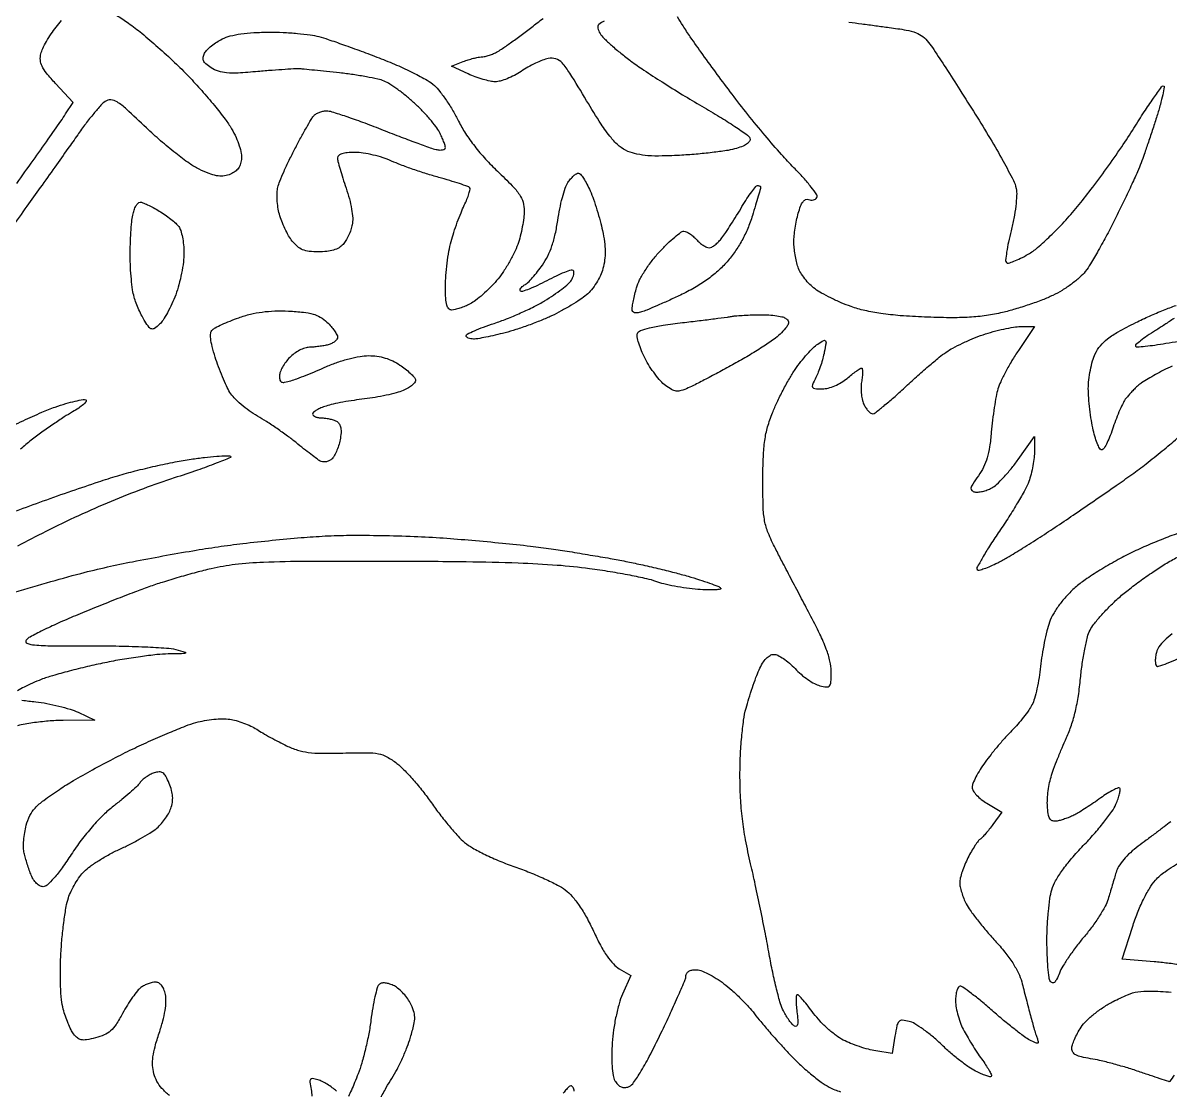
# Model space of a CAD drawing. Extents: x 0 to 561, y -221 to 322.
# Drawn here: x 231.7 to 442.4, y -21 to 175 of the extents above; entities that cross this region are included whole.
import ezdxf

# ---------------------------------------------------------------- set-up
doc = ezdxf.new("R2010")
doc.units = 0
doc.header["$MEASUREMENT"] = 0

msp = doc.modelspace()

# ---------------------------------------------------------------- linework, layer by layer
for points in [[(248.94, 176.35, -0.011995), (251.06, 174.93, -0.018833), (253.49, 173.08, -0.008929), (256.48, 170.53, -0.008836), (259.52, 167.74, -0.012369), (262.13, 165.14, -0.009743), (264.51, 162.55, -0.00906), (266.84, 159.81, -0.009079), (268.82, 157.29, -0.030009), (270, 155.54, -0.024423), (270.82, 153.96, -0.030198), (271.42, 152.42, -0.033636), (271.77, 151.02, -0.073181), (271.81, 149.92, -0.055723), (271.58, 148.92, -0.084179), (271.14, 148.15, -0.084341), (270.48, 147.55, -0.056149), (269.56, 147.11, -0.06336), (268.4, 146.86, -0.066034), (267.24, 146.92, -0.049225), (265.87, 147.31, -0.018376), (264.03, 148.12, -0.041511), (262.27, 149.16, -0.012039), (259.73, 151.05, -0.012015), (256.97, 153.33, -0.012562), (254.36, 155.7, 0.004719), (250.69, 159.15, 0.044102), (248.97, 160.47, 0.127368), (247.82, 160.85, 0.169687), (246.77, 160.55, 0.058585), (246, 159.86, 0.00942), (244.68, 158.33, 0.0103), (243.2, 156.45, 0.00888), (241.73, 154.42, -0.00122), (239.95, 151.9, -0.000484), (237.51, 148.46, -0.000479), (234.86, 144.74, -0.000601), (232.4, 141.31, -0.00159), (229.54, 137.34, -0.000609)], [(230.53, 145.5, 0.000782), (233.55, 149.73, 0.001002), (236.32, 153.65, 0.00077), (238.63, 156.93, 0.008567), (239.52, 158.26), (240.89, 160.36), (237.68, 163.84, -0.013845), (236.01, 165.76, -0.057548), (235.18, 167.04, -0.093907), (234.88, 168.13, -0.082882), (234.97, 169.32, -0.050544), (235.32, 170.28, -0.017984), (236.01, 171.58, -0.017634), (236.86, 172.96, -0.019875), (237.78, 174.22, -0.015173), (238.77, 175.4, -0.015212)], [(338.46, 175.28, 0.087426), (337.47, 174.69, 0.278223), (337.26, 174.03, 0.086213), (337.68, 173.03, 0.055903), (338.37, 172.19, 0.011211), (339.78, 170.87, 0.011718), (341.51, 169.4, 0.0107), (343.36, 167.97, 0.013184), (345.71, 166.32, 0.004908), (349.09, 164.13, 0.004859), (352.83, 161.8, 0.005856), (356.39, 159.69, -0.00665), (359.64, 157.76, -0.009729), (362.44, 155.96, -0.005641), (364.74, 154.39, -0.149374), (365.19, 153.81, -0.210096), (365.17, 153.32, -0.113256), (364.77, 152.83, -0.066215), (363.97, 152.37, -0.025308), (362.76, 151.94, -0.033514), (361.21, 151.58, -0.008357), (358.64, 151.22, -0.008503), (355.68, 150.9, -0.008452), (352.7, 150.68, -0.008907), (349.07, 150.54, -0.0233), (346.46, 150.6, -0.03216), (344.46, 150.88, -0.049779), (342.8, 151.39, -0.074959), (341.21, 152.36, -0.047114), (339.69, 153.91, -0.028495), (337.87, 156.41, -0.00719), (335.22, 160.69, 0.003924), (332.11, 165.78, 0.045784), (330.7, 167.63, 0.134128), (329.55, 168.36, 0.124435), (328.15, 168.43, 0.043134), (327.13, 168.13, 0.017808), (325.8, 167.56, 0.017463), (324.41, 166.85, 0.021491), (323.17, 166.08, -0.028273), (321.95, 165.35, -0.025708), (320.61, 164.73, -0.026599), (319.36, 164.31, -0.071376), (318.43, 164.18, -0.049365), (317.48, 164.29, -0.018178), (316.18, 164.61, -0.017811), (314.77, 165.07, -0.020439), (313.46, 165.61), (310.42, 167.02), (312.56, 167.88, -0.016173), (313.47, 168.21, -0.015078), (314.41, 168.48, -0.015254), (315.27, 168.68, -0.048416), (315.85, 168.73, 0.053801), (316.4, 168.79, 0.021306), (317.15, 168.99, 0.020793), (317.94, 169.27, 0.024484), (318.66, 169.6, 0.029451), (319.58, 170.16, 0.005212), (321.24, 171.32, 0.005626), (323.16, 172.72, 0.005039), (325.12, 174.21, -0.009606), (327.21, 175.78, -0.007559)], [(383.36, 175.14, 0.000437), (385.75, 174.81, 0.000433), (388.35, 174.47, 0.000527), (390.79, 174.14, -0.011117), (393.91, 173.67, -0.046696), (395.73, 173.17, -0.074269), (396.97, 172.47, -0.064804), (398.03, 171.41, -0.017938), (398.96, 170.1, -0.001588), (401.18, 166.72, -0.002075), (403.79, 162.66, -0.001615), (406.6, 158.22, -0.006311), (409.33, 153.76, -0.008243), (411.71, 149.6, -0.006348), (413.59, 146.07, -0.073103), (414.1, 144.59, -0.05798), (414.2, 143.29, -0.01809), (414.04, 141.33, -0.017416), (413.69, 139.09, -0.016118), (413.18, 136.82, 0.010432), (412.69, 134.73, 0.01567), (412.36, 132.89, 0.010505), (412.17, 131.38, 0.226536), (412.31, 130.96, 0.272898), (412.68, 130.87, 0.021721), (413.69, 131.2, 0.024647), (414.93, 131.75, 0.016103), (416.3, 132.5, 0.04456), (418.05, 133.74, 0.014835), (420.38, 135.86, 0.014199), (422.91, 138.44, 0.013084), (425.36, 141.24, 0.011185), (427.84, 144.36, 0.006366), (430.71, 148.24, 0.006354), (433.5, 152.22, 0.010443), (435.75, 155.67, -0.005058), (437.63, 158.63, -0.008007), (439.32, 161.13, -0.00298), (440.8, 163.22, -0.242036), (441.14, 163.4, -0.465071), (441.31, 163.2, -0.009892), (441.03, 161.78, -0.015551), (440.59, 160, -0.008957), (439.96, 157.88, -0.002284), (439.21, 155.54, -0.001945), (438.39, 153.08, -0.00196), (437.62, 150.84, -0.005545), (437.07, 149.29, -0.015767), (436.4, 147.65, -0.003891), (435.2, 145.01, -0.003978), (433.78, 142, -0.003974), (432.31, 139.02, -0.006371), (430.79, 136.08, -0.006539), (429.2, 133.2, -0.006358), (427.76, 130.74, -0.027282), (426.81, 129.34, -0.048988), (425.8, 128.26, -0.021869), (424.28, 127.03, -0.021399), (422.55, 125.86, -0.027124), (420.86, 124.95, -0.018845), (418.93, 124.12, -0.009736), (416.46, 123.23, -0.009664), (413.88, 122.41, -0.014444), (411.6, 121.8, -0.022464), (408.63, 121.24, -0.02071), (405.54, 120.93, -0.016955), (401.92, 120.84, -0.008115), (397.27, 120.96, -0.008745), (392.83, 121.22, -0.0163), (389.26, 121.62, -0.019902), (386.3, 122.16, -0.030161), (383.79, 122.89, -0.015481), (381.96, 123.6, -0.012669), (380.06, 124.48, -0.012865), (378.34, 125.37, -0.032612), (377.16, 126.13, -0.040018), (376.22, 126.95, -0.028364), (375.3, 128, -0.028784), (374.53, 129.11, -0.052601), (374.06, 130.11, -0.025909), (373.76, 131.16, -0.015781), (373.5, 132.42, -0.015801), (373.33, 133.68, -0.02683), (373.27, 134.75, -0.025461), (373.33, 135.87, -0.012359), (373.52, 137.28, -0.012223), (373.78, 138.74, -0.01723), (374.09, 140.03, -0.023039), (374.51, 141.33, -0.069858), (374.96, 142.14, -0.127811), (375.44, 142.53, -0.199262), (375.96, 142.54, 0.073735), (376.41, 142.44, 0.075308), (376.86, 142.48, 0.081825), (377.24, 142.64, 0.116012), (377.5, 142.9, 0.296566), (377.49, 143.41, 0.014232), (376.46, 144.83, 0.019404), (375.04, 146.53, 0.012335), (373.27, 148.39, -0.015249), (371.01, 150.81, -0.005813), (368, 154.3, -0.00575), (364.82, 158.18, -0.007015), (361.93, 161.88, -0.00326), (359.22, 165.51, -0.003249), (356.55, 169.18, -0.003181), (354.26, 172.42, -0.012756), (352.92, 174.45, -0.006949), (351.91, 176.11, -0.005224)], [(172.25, 50.88, -0.000005), (175.93, 55.95, -0.000011)], [(180.24, 61.89, -0.000008), (185.15, 68.66, 0.000645)], [(444.63, 81.53, 0.008779), (441.58, 80.41, 0.008668), (438.33, 79.07, 0.010809), (435.36, 77.72, 0.014387), (432.48, 76.22, 0.011726), (429.47, 74.46, 0.011898), (426.78, 72.71, 0.030125), (424.94, 71.28, 0.025647), (423.39, 69.76, 0.027141), (422.03, 68.12, 0.028918), (420.95, 66.46, 0.044795), (420.23, 64.92, 0.025136), (419.76, 63.34, 0.010975), (419.28, 61.2, 0.010829), (418.87, 58.9, 0.01421), (418.6, 56.79, -0.015902), (418.33, 54.75, -0.014944), (417.93, 52.7, -0.015101), (417.47, 50.9, -0.048809), (417.01, 49.75, -0.032749), (416.41, 48.76, -0.01372), (415.48, 47.49, -0.013505), (414.4, 46.19, -0.017078), (413.34, 45.05, 0.013526), (412.18, 43.83, 0.007337), (410.83, 42.28, 0.007304), (409.49, 40.65, 0.011457), (408.4, 39.21, 0.017671), (407.49, 37.86, 0.020258), (406.73, 36.51, 0.019837), (406.17, 35.32, 0.099293), (406.03, 34.61, 0.144555), (406.21, 33.98, 0.043061), (406.83, 33.19, 0.03923), (407.71, 32.38, 0.033645), (408.75, 31.67), (411.46, 30.07), (409.85, 27.81, -0.011012), (409.18, 26.91, -0.012454), (408.5, 26.08, -0.011731), (407.89, 25.4, -0.064505), (407.51, 25.09, 0.095474), (407.14, 24.75, 0.013675), (406.54, 23.9, 0.015121), (405.89, 22.84, 0.012391), (405.26, 21.67, 0.019287), (404.68, 20.42, 0.018525), (404.19, 19.11, 0.018822), (403.84, 17.92, 0.061385), (403.74, 17.12, 0.053195), (403.83, 16.34, 0.021148), (404.1, 15.31, 0.020644), (404.48, 14.21, 0.024387), (404.94, 13.21, 0.036792), (405.66, 12.03, 0.009812), (406.99, 10.27, 0.009893), (408.57, 8.32, 0.010056), (410.23, 6.45, -0.017683), (412.02, 4.35, -0.024336), (413.47, 2.35, -0.027665), (414.53, 0.5, -0.05268), (415.13, -1.11, -0.000002), (415.49, -2.52, -0.000001), (415.93, -4.21, -0.000001), (416.37, -5.9, -0.000002), (416.74, -7.3, 0.003961), (417.08, -8.58, 0.004001), (417.44, -9.84, 0.003901), (417.77, -10.93, 0.016199), (418, -11.58, -0.039508), (418.18, -12.2, -0.425968), (418.05, -12.39, -0.153985), (417.67, -12.34, -0.009041), (416.62, -11.82, -0.039753), (415.62, -11.19, -0.006933), (413.84, -9.83, -0.00749), (411.79, -8.18, -0.006654), (409.71, -6.4, 0.007521), (407.71, -4.68, 0.010939), (405.88, -3.24, 0.006723), (404.33, -2.09, 0.156589), (403.81, -1.92, 0.267509), (403.49, -2.11, 0.05701), (403.23, -2.72, 0.045368), (403.04, -3.59, 0.029033), (402.98, -4.62, 0.044785), (403.09, -5.86, 0.023825), (403.44, -7.36, 0.023521), (403.94, -8.87, 0.033607), (404.54, -10.14, 0.009693), (405.27, -11.41, 0.005729), (406.19, -12.9, 0.005731), (407.14, -14.37, 0.009786), (407.97, -15.57, -0.012903), (408.67, -16.59, -0.020553), (409.21, -17.5, -0.015684), (409.58, -18.24, -0.31355), (409.53, -18.48, -0.266624), (409.29, -18.55, -0.017011), (408.56, -18.33, -0.02129), (407.67, -17.98, -0.01393), (406.67, -17.52, -0.036691), (405.44, -16.78, -0.012536), (403.75, -15.53, -0.012385), (401.96, -14.06, -0.01398), (400.32, -12.56, 0.018286), (398.71, -11.11, 0.019116), (397.02, -9.81, 0.019179), (395.48, -8.8, 0.075642), (394.43, -8.37, 0.040289), (393.2, -8.17, 0.224972), (392.59, -8.41, 0.139326), (392.21, -9.11, 0.013008), (391.85, -11.07), (391.33, -14.27), (388.33, -13.79, -0.026218), (386.96, -13.5, -0.014638), (385.33, -13.01, -0.014572), (383.71, -12.42, -0.022879), (382.36, -11.8, -0.043363), (381.05, -10.98, -0.021782), (379.54, -9.74, -0.021451), (378.08, -8.31, -0.029651), (376.91, -6.9, 0.008509), (375.92, -5.6, 0.012637), (375, -4.5, 0.00775), (374.2, -3.61, 0.192708), (373.91, -3.48, 0.397898), (373.74, -3.62, 0.02294), (373.69, -4.39, 0.02482), (373.71, -5.4, 0.014461), (373.84, -6.61, -0.012397), (374, -8.1, -0.064398), (373.96, -8.93, -0.228751), (373.74, -9.24, -0.269064), (373.38, -9.23, -0.076086), (372.97, -8.88, -0.02002), (372.42, -8.19, -0.019852), (371.85, -7.35, -0.019189), (371.35, -6.46, -0.049688), (370.82, -5.13, -0.008514), (370.11, -2.48, -0.009206), (369.39, 0.66, -0.0081), (368.75, 3.96, 0.004354), (368.05, 7.71, 0.002494), (367.14, 12.22, 0.002491), (366.19, 16.75, 0.004141), (365.34, 20.55, -0.011151), (364.41, 24.95, -0.016496), (363.82, 28.85, -0.016954), (363.49, 32.69, -0.012797), (363.38, 36.93, -0.011504), (363.46, 40.37, -0.011173), (363.7, 43.84, -0.011581), (364.05, 46.93, -0.030415), (364.49, 49.12, -0.009824), (365.01, 50.93, -0.007262), (365.65, 52.92, -0.007345), (366.32, 54.78, -0.016324), (366.89, 56.17, -0.029977), (367.53, 57.4, -0.055245), (368.21, 58.29, -0.072505), (368.91, 58.84, -0.130416), (369.62, 59.02, -0.117618), (370.33, 58.85, -0.031403), (371.35, 58.25, -0.03003), (372.46, 57.41, -0.027016), (373.5, 56.4, 0.029076), (374.59, 55.36, 0.025342), (375.84, 54.4, 0.02616), (377.06, 53.65, 0.065625), (378.03, 53.27, 0.031132), (379.31, 53.05, 0.257639), (379.84, 53.26, 0.159141), (380.08, 53.91, 0.011017), (380.13, 55.89, 0.057456), (379.91, 57.77, 0.032164), (379.24, 59.98, 0.023389), (378.05, 62.75, 0.009216), (376.17, 66.45, -0.000869), (374.49, 69.63, -0.000708), (372.7, 73.04, -0.000715), (371.06, 76.19, -0.001871), (369.89, 78.45, -0.020274), (368.56, 81.34, -0.052346), (367.91, 83.54, -0.038853), (367.64, 86.18, -0.007335), (367.58, 91.02, -0.008884), (367.67, 95.34, -0.025804), (367.94, 98.32, -0.03336), (368.46, 100.79, -0.025988), (369.35, 103.39, -0.01599), (370.19, 105.33, -0.010099), (371.29, 107.53, -0.01014), (372.46, 109.65, -0.018345), (373.51, 111.33, -0.016298), (374.57, 112.78, -0.015566), (375.73, 114.17, -0.015716), (376.83, 115.34, -0.052285), (377.65, 116, -0.01319), (378.76, 116.68, -0.363436), (379.07, 116.62, -0.218629), (379.18, 116.24, -0.006272), (378.87, 114.54, -0.019952), (378.61, 113.41, -0.012867), (378.22, 112.11, -0.012937), (377.77, 110.87, -0.023685), (377.33, 109.88, 0.012905), (376.69, 108.52, 0.237309), (376.72, 108.06, 0.253914), (377.1, 107.83, 0.014621), (378.52, 107.78, 0.06382), (379.57, 107.92, 0.036177), (380.78, 108.33, 0.034772), (381.98, 108.94, 0.040246), (383.04, 109.69, -0.00837), (383.93, 110.42, -0.011912), (384.76, 111.03, -0.008005), (385.46, 111.52, -0.147649), (385.71, 111.59, -0.387337), (385.85, 111.46, -0.023379), (385.88, 110.84, -0.025206), (385.84, 110.01, -0.0148), (385.71, 109.03, 0.037339), (385.61, 107.93, 0.029984), (385.67, 106.74, 0.030895), (385.86, 105.65, 0.064977), (386.17, 104.84, 0.031908), (386.55, 104.22, 0.038824), (386.99, 103.69, 0.042742), (387.42, 103.32, 0.15772), (387.76, 103.21, 0.167745), (388.21, 103.37, 0.005236), (389.78, 104.63, 0.009692), (391.61, 106.18, 0.006502), (393.64, 108.02, -0.005378), (395.79, 109.99, -0.005293), (398, 111.92, -0.005212), (399.97, 113.57, -0.020091), (401.24, 114.53, -0.02962), (402.48, 115.28, -0.012166), (404.24, 116.17, -0.011987), (406.18, 117.02, -0.015054), (408.02, 117.72, -0.015757), (409.87, 118.29, -0.01376), (411.84, 118.77, -0.013965), (413.64, 119.11, -0.039383), (414.92, 119.21), (417.47, 119.21), (414.51, 114.83, 0.013854), (413.32, 112.96, 0.012422), (412.19, 110.95, 0.012561), (411.27, 109.1, 0.037634), (410.77, 107.78, 0.025432), (410.43, 106.4, 0.008382), (410.08, 104.35, 0.008324), (409.77, 102.05, 0.009341), (409.54, 99.82, -0.016436), (409.23, 97.14, -0.035009), (408.78, 95.1, -0.042485), (408.12, 93.41, -0.040638), (407.17, 91.83, 0.00967), (406.12, 90.29, 0.08964), (405.81, 89.55, 0.277931), (405.95, 89.12, 0.126109), (406.5, 88.85, 0.077548), (407.11, 88.82, 0.032113), (407.93, 88.96, 0.030809), (408.81, 89.22, 0.034669), (409.61, 89.58, 0.06594), (410.52, 90.23, 0.016733), (411.8, 91.52, 0.016769), (413.18, 93.11, 0.016254), (414.46, 94.8), (417.46, 99.02), (417.46, 96.14, -0.032119), (417.37, 94.83, -0.018471), (417.11, 93.27, -0.018402), (416.74, 91.72, -0.029111), (416.29, 90.43, -0.02971), (415.56, 88.94, -0.007319), (414.2, 86.58, -0.007466), (412.55, 83.93, -0.007407), (410.82, 81.32, 0.007544), (409.2, 78.88, 0.012244), (407.92, 76.75, 0.005951), (406.91, 74.96, 0.332038), (406.97, 74.6, 0.263098), (407.3, 74.5, 0.01898), (408.25, 74.78, 0.022686), (409.42, 75.23, 0.014933), (410.72, 75.84, 0.017068), (412.48, 76.81, 0.004218), (415.29, 78.52, 0.004311), (418.49, 80.54, 0.004306), (421.65, 82.62, 0.002017), (425.01, 84.89, 0.001369), (428.82, 87.5, 0.00138), (432.48, 90.03, 0.002766), (435.36, 92.06, 0.010319), (438.01, 94.04, 0.007073), (440.94, 96.38, 0.007132), (443.7, 98.72, 0.014337)], [(442.79, 111.94, 0.02737), (441.16, 111.19, 0.007399), (439.73, 110.41, 0.00767), (438.34, 109.6, 0.007443), (437.16, 108.86, 0.03261), (436.5, 108.37, 0.01763), (435.99, 107.9, 0.009302), (435.38, 107.29, 0.009243), (434.79, 106.63, 0.014081), (434.29, 106.04, 0.049173), (433.8, 105.27, 0.01279), (433.16, 103.93, 0.012878), (432.51, 102.36, 0.012828), (431.94, 100.75, -0.014364), (431.4, 99.23, -0.020059), (430.82, 97.9, -0.016898), (430.27, 96.86, -0.184203), (429.91, 96.57, -0.346378), (429.56, 96.69, -0.033176), (429.11, 97.53, -0.031153), (428.66, 98.73, -0.018675), (428.26, 100.21, -0.016873), (427.92, 101.96, -0.010515), (427.63, 104.04, -0.010549), (427.43, 106.11, -0.018781), (427.36, 107.82, -0.028693), (427.46, 109.44, -0.020539), (427.74, 111.23, -0.020832), (428.15, 112.93, -0.041215), (428.64, 114.22, -0.060682), (429.59, 115.71, -0.056795), (430.89, 116.97, -0.038063), (432.86, 118.26, -0.011174), (436.07, 119.94, -0.009503), (438.62, 121.15, -0.009702), (441.19, 122.24, -0.009512), (443.47, 123.11, -0.03933)], [(443.12, 120.73, -0.003942), (441.4, 119.58, -0.004374), (439.71, 118.5, 0.00982), (438.19, 117.51, 0.016853), (436.97, 116.61, 0.011247), (436.05, 115.85, 0.435472), (436.05, 115.61, 0.218094), (436.36, 115.49, 0.005999), (437.83, 115.62, 0.011323), (439.58, 115.83, 0.007401), (441.6, 116.15, -0.016593), (443.94, 116.48, -0.010406)], [(227.97, 100.13, -0.00647), (231.71, 101.93, -0.006528), (235.15, 103.48, -0.018497), (237.6, 104.44, -0.011118), (239.54, 105.07, -0.015986), (241.28, 105.53, -0.011729), (242.73, 105.83, -0.185695), (243.21, 105.74, -0.439156), (243.27, 105.46, -0.050027), (242.78, 104.92, -0.035557), (241.92, 104.26, -0.018538), (240.78, 103.55, 0.015149), (239.27, 102.63, 0.006087), (237.27, 101.29, 0.006016), (235.14, 99.8, 0.007571), (233.21, 98.36, 0.015457), (231.2, 96.7, 0.008087)], [(230.5, 85.39, -0.00376), (235.38, 87.19, -0.003029), (240.64, 89.04, -0.003061), (245.53, 90.7, -0.007842), (249.09, 91.82, -0.010044), (252.31, 92.71, -0.006748), (256.03, 93.6, -0.006798), (259.65, 94.37, -0.013344), (262.56, 94.87, -0.006938), (265.02, 95.18, -0.009337), (267.26, 95.4, -0.006841), (269.12, 95.51, -0.093012), (269.8, 95.42, -0.694233), (269.81, 95.16, -0.005758), (267.18, 94.11, -0.009212), (263.75, 92.85, -0.004943), (259.48, 91.43, 0.011132), (253.81, 89.45, 0.009463), (247.91, 87.12, 0.009149), (241.89, 84.48, 0.008646), (235.86, 81.57, 0.005408), (230.7, 78.91, 0.004746)], [(229.35, 70.2, -0.004757), (235.99, 72.16, -0.004807), (242.31, 73.9, -0.010608), (247.18, 75.08, -0.005616), (251.82, 76.04, -0.003347), (257.36, 77.09, -0.00335), (262.9, 78.06, -0.005789), (267.52, 78.79, -0.006799), (272.09, 79.39, -0.004215), (277.48, 79.97, -0.004227), (282.8, 80.46, -0.007605), (287.18, 80.76, -0.011668), (291.69, 80.89, -0.00561), (297.49, 80.86, -0.005559), (303.53, 80.69, -0.00792), (308.89, 80.4, -0.004058), (314.12, 79.98, -0.003247), (319.74, 79.46, -0.003282), (324.93, 78.9, -0.008313), (328.7, 78.41, -0.003102), (332.06, 77.9, -0.002125), (335.87, 77.27, -0.002142), (339.54, 76.64, -0.004341), (342.41, 76.1, -0.006313), (345.14, 75.53, -0.00403), (348.29, 74.81, -0.004048), (351.36, 74.05, -0.007526), (353.84, 73.37, -0.006996), (355.93, 72.74, -0.009472), (357.8, 72.1, -0.006859), (359.34, 71.52, -0.096756), (359.83, 71.21, -0.608814), (359.77, 70.99, -0.033868), (358.88, 70.88, -0.023177), (357.46, 70.86, -0.011074), (355.64, 70.96, -0.014904), (353.58, 71.18, -0.012128), (351.38, 71.54, -0.01231), (349.37, 71.97, -0.031014), (347.94, 72.41, 0.035728), (346.29, 72.9, 0.006717), (343.19, 73.54, 0.007153), (339.54, 74.19, 0.006496), (335.75, 74.75, 0.015573), (329.81, 75.37, 0.009001), (322.64, 75.77, 0.006345), (313.11, 76, 0.002206), (299.37, 76.09, 0.001494), (283.81, 76.09, 0.009358), (275.86, 75.91, 0.018334), (270.65, 75.51, 0.028837), (266.23, 74.74, 0.008231), (263.51, 74.06, 0.005214), (260.36, 73.18, 0.005235), (257.28, 72.25, 0.009628), (254.8, 71.42, 0.005736), (252.19, 70.45, 0.002302), (248.64, 69.08, 0.002278), (244.83, 67.56, 0.002878), (241.32, 66.12, 0.006867), (238.14, 64.74, 0.009347), (235.3, 63.4, 0.006669), (232.98, 62.21, 0.0981), (232.28, 61.63, 0.513421), (232.42, 61.07, 0.069951), (233.82, 60.75, 0.020252), (237.02, 60.6, 0.002317), (244.23, 60.59, -0.005258), (249.35, 60.55, -0.006587), (254.09, 60.41, -0.005391), (258.06, 60.19, -0.050182), (259.75, 59.91, -0.003979), (261.51, 59.41, -0.662013), (261.52, 59.27, -0.124757), (261.15, 59.16, -0.001214), (258.35, 59.1, 0.022382), (256.28, 58.97, 0.007416), (253.25, 58.59, 0.007367), (249.9, 58.08, 0.008308), (246.71, 57.48, 0.007657), (243.51, 56.78, 0.006526), (240.16, 55.94, 0.006587), (237.13, 55.1, 0.018479), (235.04, 54.41, 0.01377), (233.41, 53.74, 0.015963), (231.89, 53.02, 0.015104), (230.66, 52.34, 0.085384)], [(442.5, 28.3, -0.001699), (441.27, 27.37, -0.000796), (439.68, 26.16, -0.000788), (438.01, 24.9, -0.001106), (436.51, 23.79, 0.026853), (435.09, 22.61, 0.030302), (433.86, 21.33, 0.033061), (432.93, 20.07, 0.073358), (432.45, 18.99, -0.001294), (432.14, 17.94, -0.000661), (431.76, 16.62, -0.000657), (431.35, 15.26, -0.000987), (431, 14.08, -0.051865), (430.45, 12.77, -0.016801), (429.38, 10.96, -0.016549), (428.06, 9.02, -0.017869), (426.63, 7.22, 0.013836), (425.19, 5.43, 0.012815), (423.82, 3.52, 0.012922), (422.68, 1.75, 0.041251), (422.05, 0.5, -0.017854), (421.54, -0.66, -0.093359), (421.13, -1.21, -0.269416), (420.76, -1.3, -0.17641), (420.4, -1.02, -0.110289), (420.15, -0.33, -0.009567), (419.95, 1.56, -0.012222), (419.81, 3.85, -0.009189), (419.76, 6.37, -0.01266), (419.82, 9.04, -0.011643), (420.02, 11.78, -0.011729), (420.31, 14.21, -0.037218), (420.66, 15.81, -0.056389), (421.35, 17.43, -0.026123), (422.59, 19.37, -0.022384), (424.3, 21.54, -0.014601), (426.44, 23.9, 0.012481), (428.39, 26.01, 0.012806), (430.21, 28.2, 0.012636), (431.69, 30.18, 0.051447), (432.43, 31.49, 0.018163), (432.83, 32.5, 0.026477), (433.1, 33.42, 0.024765), (433.24, 34.16, 0.233969), (433.13, 34.46, 0.305763), (432.83, 34.52, 0.018442), (431.94, 34.1, 0.0225), (430.85, 33.48, 0.014225), (429.64, 32.66, -0.006168), (428.34, 31.75, -0.005575), (426.97, 30.84, -0.005591), (425.73, 30.06, -0.017674), (424.87, 29.57, -0.020794), (424.11, 29.21, -0.014494), (423.22, 28.87, -0.014649), (422.35, 28.59, -0.029169), (421.65, 28.42, -0.08506), (420.86, 28.43, -0.192857), (420.37, 28.73, -0.113955), (420.06, 29.44, -0.021619), (419.87, 30.84, -0.033834), (419.84, 32.07, -0.01808), (419.95, 33.6, -0.017921), (420.19, 35.15, -0.026611), (420.51, 36.49, -0.014764), (420.99, 37.93, -0.006157), (421.72, 39.85, -0.006085), (422.54, 41.88, -0.007839), (423.36, 43.73, 0.027902), (424.25, 46.01, 0.021798), (424.98, 48.57, 0.019832), (425.54, 51.44, 0.014846), (425.93, 54.63, -0.012506), (426.25, 57.34, -0.013259), (426.7, 59.98, -0.012951), (427.21, 62.22, -0.05745), (427.69, 63.48, -0.047897), (428.38, 64.57, -0.014006), (429.66, 66.09, -0.013933), (431.19, 67.73, -0.014513), (432.79, 69.26, -0.016708), (434.68, 70.84, -0.009236), (437.07, 72.65, -0.0092), (439.57, 74.39, -0.014607), (441.78, 75.79, -0.011745), (444.02, 77.04, -0.008113)], [(442.79, 62.79, 0.033555), (441.33, 61.56, 0.041934), (440.34, 60.42, 0.096828), (439.86, 59.39, 0.027986), (439.71, 58.6, 0.034647), (439.66, 57.86, 0.037123), (439.71, 57.25, 0.159439), (439.87, 56.93, 0.28583), (440.28, 56.83, 0.010298), (441.84, 57.4, 0.016144), (443.73, 58.2, 0.010284)], [(231.5, 50.62, 0.007777), (234.02, 50.31, -0.019142), (236.07, 50.01, -0.014655), (238.29, 49.53, -0.014885), (240.34, 48.96, -0.033603), (241.85, 48.38), (244.9, 46.96), (239.07, 46.9, 0.018625), (236.34, 46.77, 0.015673), (233.46, 46.43, 0.015928), (230.67, 45.92, 0.022029)], [(258.61, -22, -0.042517), (257.2, -20.67, -0.056834), (256.29, -19.39, -0.062821), (255.74, -17.98, -0.04887), (255.5, -16.46, -0.046137), (255.56, -14.89, -0.035176), (255.94, -13.02, -0.014044), (256.7, -10.52, 0.016313), (257.37, -8.3, 0.025367), (257.79, -6.35, 0.029821), (257.95, -4.69, 0.064091), (257.84, -3.42, 0.041153), (257.55, -2.46, 0.074046), (257.13, -1.75, 0.096298), (256.62, -1.32, 0.128303), (256.03, -1.16, 0.058274), (255.43, -1.23, 0.030308), (254.7, -1.45, 0.029671), (253.98, -1.77, 0.039694), (253.36, -2.15, 0.064882), (252.71, -2.77, 0.015596), (251.81, -3.95, 0.015757), (250.86, -5.39, 0.015038), (249.98, -6.91, -0.02021), (248.78, -8.93, -0.065114), (247.77, -10.11, -0.080509), (246.62, -10.86, -0.042943), (245, -11.41, -0.018436), (243.35, -11.76, -0.087797), (242.39, -11.75, -0.129326), (241.68, -11.42, -0.060851), (240.98, -10.67, -0.042848), (240.52, -9.9, -0.015645), (239.98, -8.74, -0.015378), (239.48, -7.42, -0.017772), (239.08, -6.14, -0.042212), (238.77, -4.44, -0.013755), (238.59, -1.9, -0.013055), (238.55, 1.07, -0.011336), (238.66, 4.17, -0.009761), (238.88, 7.15, -0.009702), (239.23, 10.13, -0.009592), (239.63, 12.72, -0.036956), (240.02, 14.3, -0.033082), (240.53, 15.55, -0.021544), (241.28, 16.93, -0.021674), (242.12, 18.21, -0.038111), (242.94, 19.18, -0.043244), (244, 20.08, -0.015332), (245.66, 21.2, -0.015085), (247.57, 22.31, -0.017177), (249.47, 23.26, 0.010579), (251.37, 24.18, 0.009563), (253.29, 25.21, 0.009627), (254.98, 26.19, 0.029876), (256.06, 26.95, 0.039593), (256.89, 27.71, 0.026943), (257.7, 28.71, 0.027214), (258.39, 29.75, 0.048105), (258.83, 30.69, 0.04398), (259.12, 31.84, 0.055672), (259.17, 32.92, 0.051915), (258.98, 34.05, 0.03194), (258.54, 35.33, 0.023908), (257.91, 36.64, 0.117529), (257.37, 37.25, 0.167578), (256.71, 37.43, 0.062849), (255.77, 37.26, 0.044973), (255.04, 36.95, 0.031273), (254.28, 36.49, 0.031653), (253.59, 35.94, 0.055032), (253.12, 35.4, -0.048831), (252.53, 34.72, -0.009356), (251.32, 33.61, -0.00989), (249.85, 32.36, -0.008963), (248.29, 31.13, 0.032133), (246.43, 29.52, 0.018712), (244.41, 27.37, 0.017688), (242.39, 24.89, 0.017531), (240.54, 22.27, -0.012126), (238.86, 19.81, -0.023547), (237.37, 17.94, -0.024788), (236.13, 16.66, -0.190167), (235.37, 16.36, -0.129422), (234.79, 16.51, -0.063877), (234.18, 16.97, -0.056253), (233.62, 17.65, -0.049953), (233.21, 18.46, -0.010756), (232.85, 19.4, -0.006805), (232.48, 20.52, -0.006832), (232.15, 21.63, -0.012506), (231.91, 22.54, -0.05333), (231.79, 23.52, -0.022109), (231.83, 24.86, -0.021573), (232, 26.3, -0.02601), (232.28, 27.64, -0.049596), (232.96, 29.42, -0.071191), (233.92, 30.81, -0.048028), (235.5, 32.22, -0.011646), (238.37, 34.23, -0.014469), (240.96, 35.85, -0.006304), (244.48, 37.84, -0.006233), (248.27, 39.87, -0.008263), (251.78, 41.62, -0.006132), (255.16, 43.19, -0.006149), (258.58, 44.66, -0.006026), (261.58, 45.88, -0.024306), (263.46, 46.51, -0.025453), (265.01, 46.86, -0.019128), (266.74, 47.1, -0.019458), (268.38, 47.2, -0.041473), (269.66, 47.11, -0.033101), (270.84, 46.86, -0.01996), (272.21, 46.41, -0.019952), (273.54, 45.85, -0.03274), (274.61, 45.26, 0.011575), (275.71, 44.59, 0.005445), (277.17, 43.77, 0.005393), (278.71, 42.94, 0.007561), (280.1, 42.24, 0.036806), (282.09, 41.46, 0.043421), (284.06, 41.03, 0.03063), (286.57, 40.86, 0.00886), (290.46, 40.9, -0.006533), (294.87, 40.97, -0.048074), (296.97, 40.77, -0.080325), (298.53, 40.21, -0.035428), (300.36, 39, -0.036974), (301.66, 37.85, -0.013061), (303.36, 36.01, -0.012883), (305.12, 33.89, -0.014772), (306.69, 31.77, 0.011877), (308.25, 29.65, 0.010516), (309.96, 27.52, 0.010621), (311.59, 25.66, 0.031438), (312.81, 24.48, 0.048617), (314.23, 23.5, 0.014537), (316.56, 22.28, 0.014428), (319.28, 21.05, 0.015148), (322.03, 20.01, -0.012224), (324.77, 18.98, -0.011759), (327.5, 17.81, -0.011764), (329.85, 16.66, -0.041192), (331.28, 15.77, -0.053075), (332.56, 14.58, -0.029225), (333.87, 12.89, -0.025141), (335.18, 10.75, -0.016763), (336.48, 8.18, 0.015087), (337.75, 5.62, 0.027545), (338.97, 3.63, 0.034051), (340.13, 2.17, 0.077736), (341.22, 1.29), (343.34, 0.07), (341.8, -3.4, 0.035138), (341.18, -5.13, 0.01675), (340.61, -7.43, 0.016325), (340.16, -9.92, 0.019982), (339.91, -12.28, 0.014303), (339.83, -14.56, 0.019551), (339.9, -16.61, 0.020698), (340.08, -18.29, 0.084669), (340.41, -19.26, 0.058157), (340.87, -19.92, 0.095652), (341.42, -20.34, 0.103368), (342.05, -20.51, 0.077494), (342.76, -20.44, 0.170764), (343.67, -19.83, 0.021342), (345.02, -17.83, 0.018657), (346.71, -14.85, 0.006923), (348.87, -10.55, 0.004194), (350.63, -6.83, 0.006105), (352.11, -3.53, 0.003246), (353.31, -0.71, 0.099486), (353.46, 0.03, -0.150647), (353.59, 0.47, -0.107094), (353.97, 0.82, -0.083313), (354.54, 1.05, -0.053419), (355.26, 1.12, -0.091137), (356.17, 0.96, -0.024823), (357.52, 0.36, -0.024247), (359.01, -0.47, -0.023088), (360.44, -1.46, -0.019002), (361.89, -2.66, -0.012575), (363.48, -4.15, -0.012664), (364.95, -5.67, -0.023912), (366.04, -6.98, 0.012702), (367.18, -8.42, 0.00478), (368.84, -10.37, 0.004731), (370.7, -12.46, 0.005738), (372.48, -14.38, 0.015839), (374.32, -16.21, 0.013786), (376.35, -18, 0.013994), (378.29, -19.52, 0.039218), (379.75, -20.44, 0.049704), (381.84, -21.28, 0.03545)], [(444.51, 1.96, 0.007868), (441.91, 2.31, 0.009327), (439.43, 2.56), (433.6, 3.03), (435.47, 8.95, -0.017862), (436.39, 11.54, -0.019729), (437.47, 13.98, -0.021265), (438.6, 16.06, -0.044822), (439.69, 17.54, -0.061514), (441.46, 19.12, -0.01776), (444.55, 21.1, -0.013657)], [(297.24, -22.67, -0.006333), (298.42, -20.53, -0.011879), (299.44, -18.84, 0.021595), (300.39, -17.18, 0.013157), (301.39, -15.15, 0.013178), (302.26, -13.07, 0.022666), (302.87, -11.3, 0.012524), (303.49, -8.96, 0.061143), (303.64, -7.6, 0.082681), (303.44, -6.44, 0.03417), (302.8, -4.98, 0.041285), (302.2, -4.01, 0.03136), (301.39, -3.06, 0.032115), (300.5, -2.26, 0.061869), (299.69, -1.76, 0.033708), (298.83, -1.44, 0.061858), (298.1, -1.31, 0.081047), (297.5, -1.38, 0.127572), (297.06, -1.64, 0.130631), (296.74, -2.2, 0.01081), (296.33, -3.85, 0.013871), (295.93, -5.88, 0.010246), (295.59, -8.14, -0.015664), (295.2, -10.64, -0.011265), (294.6, -13.41, -0.011395), (293.92, -16.02, -0.024011), (293.24, -18, -0.003798), (292.6, -19.6, -0.005523), (292, -21, -0.002911), (291.48, -22.17, -0.090389)], [(443.15, -18.23, -0.000618), (442.33, -19.4, -0.244476), (442.24, -19.45, -0.080054), (442.14, -19.43, -0.000173), (440.54, -18.9, -0.001176), (438.75, -18.3, -0.00073), (436.64, -17.59, 0.009211), (434.3, -16.84, 0.007598), (431.78, -16.13, 0.007686), (429.44, -15.54, 0.020258), (427.75, -15.22, -0.018939), (426.09, -14.9, -0.066869), (425.07, -14.52, -0.118961), (424.52, -14.03, -0.152543), (424.31, -13.38, -0.081234), (424.43, -12.7, -0.022207), (424.82, -11.68, -0.021841), (425.37, -10.55, -0.021182), (426.03, -9.46, -0.051919), (427, -8.29, -0.025236), (428.45, -7, -0.024113), (430.16, -5.75, -0.026234), (431.93, -4.72, -0.019674), (434.56, -3.49, -0.059139), (436.47, -2.94, -0.04739), (438.66, -2.8, -0.009376), (442.6, -2.98, -0.002663)], [(289.27, -21.19, 0.027923), (288.49, -20.55, 0.020485), (287.56, -19.93, 0.020817), (286.63, -19.41, 0.042514), (285.86, -19.11, 0.030245), (284.87, -18.87, 0.289271), (284.49, -19.03, 0.191999), (284.37, -19.51, 0.01413), (284.61, -20.86, -0.053617), (284.72, -22.1, -0.071978)], [(332.91, -21.16, 0.060715), (332.86, -20.8, 0.078218), (332.72, -20.49, 0.095264), (332.52, -20.28, 0.155401), (332.29, -20.21, 0.193124), (331.99, -20.33, 0.024246), (331.49, -20.86, 0.025655), (330.93, -21.57, 0.018644)]]:
    msp.add_lwpolyline(points, format="xyb")
for points in [[(276.89, 173.28, -0.011985), (279.45, 173.23, -0.010791), (282.09, 173.05, -0.010884), (284.46, 172.79, -0.03325), (286.04, 172.47, -0.015189), (287.71, 171.96, -0.003351), (290.54, 170.98, -0.003482), (293.8, 169.8, -0.003345), (297.08, 168.56, -0.011463), (300.31, 167.24, -0.012497), (303.37, 165.81, -0.012022), (305.93, 164.45, -0.058538), (307.25, 163.49, -0.042352), (308.24, 162.41, -0.015653), (309.45, 160.74, -0.015383), (310.66, 158.82, -0.017897), (311.69, 156.92, 0.029482), (312.97, 154.69, 0.020727), (314.65, 152.34, 0.019589), (316.64, 149.98, 0.018347), (318.85, 147.73, -0.009352), (321.54, 145.09, -0.046291), (322.88, 143.45, -0.079424), (323.53, 142.04, -0.068637), (323.75, 140.43, -0.032662), (323.67, 139.17, -0.014971), (323.4, 137.53, -0.014754), (323.02, 135.82, -0.01973), (322.56, 134.29, -0.032609), (321.92, 132.73, -0.017813), (320.93, 130.91, -0.017685), (319.8, 129.12, -0.026803), (318.68, 127.66, -0.019194), (317.49, 126.37, -0.016373), (316.13, 125.1, -0.016683), (314.83, 124.03, -0.044185), (313.81, 123.38, -0.01968), (312.89, 122.95, -0.01883), (311.93, 122.59, -0.019154), (311.05, 122.33, -0.061734), (310.45, 122.26, -0.205181), (309.88, 122.5, -0.125651), (309.52, 123.16, -0.05493), (309.33, 124.4, -0.010974), (309.28, 126.64, -0.018967), (309.36, 128.59, -0.012173), (309.59, 130.85, -0.012235), (309.93, 133.06, -0.022349), (310.32, 134.83, -0.012242), (310.82, 136.5, -0.008469), (311.46, 138.36, -0.008545), (312.14, 140.13, -0.017308), (312.74, 141.49, 0.016164), (313.24, 142.61, 0.024216), (313.59, 143.62, 0.021267), (313.8, 144.44, 0.252687), (313.71, 144.74, 0.113394), (313.37, 144.96, 0.003859), (311.88, 145.46, 0.007087), (310.09, 146.02, 0.004866), (308.05, 146.61, -0.009027), (305.79, 147.28, -0.006859), (303.33, 148.09, -0.00694), (301.05, 148.92, -0.016071), (299.37, 149.62, 0.028989), (297.82, 150.22, 0.019618), (296, 150.72, 0.019802), (294.19, 151.08, 0.036851), (292.7, 151.19, 0.019587), (291.24, 151.14, 0.057135), (290.25, 150.96, 0.100748), (289.67, 150.64, 0.220392), (289.46, 150.19, 0.062405), (289.54, 149.56, 0.006706), (289.92, 148.14, 0.008163), (290.43, 146.46, 0.006487), (291.03, 144.66, -0.018981), (291.64, 142.68, -0.023016), (292.05, 140.79, -0.025166), (292.24, 139.13, -0.064273), (292.16, 137.93, -0.035678), (291.91, 136.97, -0.025527), (291.49, 135.94, -0.025923), (290.99, 135, -0.049174), (290.48, 134.31, -0.07891), (289.73, 133.7, -0.05567), (288.73, 133.27, -0.046359), (287.48, 133.01, -0.028131), (285.97, 132.93, -0.027109), (284.25, 133.02, -0.07132), (283.05, 133.33, -0.082343), (282.09, 133.92, -0.045642), (281.14, 134.93, -0.035879), (280.48, 135.91, -0.018918), (279.8, 137.2, -0.018727), (279.2, 138.59, -0.027372), (278.78, 139.85, -0.028914), (278.52, 141.12, -0.022897), (278.37, 142.51, -0.023433), (278.36, 143.82, -0.052053), (278.5, 144.8, -0.035103), (278.86, 145.9, -0.007766), (279.63, 147.72, -0.008036), (280.6, 149.8, -0.007663), (281.64, 151.88, -0.004167), (282.7, 153.88, -0.005191), (283.73, 155.72, -0.004254), (284.61, 157.25, -0.03906), (285.06, 157.88, -0.079253), (285.47, 158.24, -0.044433), (286.07, 158.55, -0.042956), (286.74, 158.76, -0.053648), (287.4, 158.83, -0.075253), (288.39, 158.68, -0.005718), (290.98, 157.84, -0.007768), (294.05, 156.76, -0.005836), (297.4, 155.48, 0.002762), (300.76, 154.17, 0.003535), (303.87, 153, 0.002741), (306.48, 152.05, 0.029921), (307.56, 151.74, 0.038903), (308.22, 151.64, 0.065865), (308.77, 151.68, 0.09778), (309.14, 151.83, 0.251147), (309.27, 152.08, 0.077781), (309.21, 152.49, 0.013992), (308.95, 153.21, 0.014796), (308.6, 154.05, 0.012903), (308.19, 154.91, 0.044416), (307.54, 155.93, 0.014005), (306.4, 157.33, 0.013865), (305.03, 158.84, 0.014955), (303.61, 160.22, 0.014788), (302.12, 161.52, 0.014039), (300.53, 162.74, 0.014141), (299.07, 163.75, 0.047122), (298.03, 164.29, 0.041552), (296.85, 164.66, 0.009208), (294.76, 165.08, 0.009508), (292.33, 165.48, 0.009035), (289.85, 165.79, 0.000472), (287.43, 166.05, 0.000608), (285.21, 166.28, 0.000462), (283.34, 166.47, 0.005313), (282.61, 166.54, 0.03321), (281.86, 166.55, 0.002545), (279.85, 166.43, 0.003485), (277.46, 166.26, 0.00265), (274.83, 166.05, -0.007533), (271.18, 165.78, -0.034607), (269.06, 165.81, -0.059106), (267.57, 166.11, -0.065827), (266.25, 166.74, -0.029151), (265.29, 167.46, -0.112543), (264.84, 168.05, -0.156403), (264.77, 168.66, -0.074314), (265.04, 169.41, -0.072944), (265.5, 170.03, -0.027304), (266.3, 170.75, -0.026355), (267.28, 171.46, -0.028919), (268.29, 172.03, -0.051968), (269.76, 172.58, -0.026508), (271.7, 172.96, -0.022182), (274.07, 173.2, -0.01334)], [(333.7, 147.4, -0.224167), (334.08, 147.22, -0.025425), (334.65, 146.44, -0.026847), (335.27, 145.39, -0.01868), (335.87, 144.14, -0.017158), (336.46, 142.6, -0.008951), (337.11, 140.65, -0.008891), (337.7, 138.62, -0.013428), (338.13, 136.83, -0.019458), (338.49, 134.8, -0.030326), (338.61, 133.04, -0.033796), (338.52, 131.42, -0.035033), (338.22, 129.86, -0.045814), (337.75, 128.6, -0.029313), (337, 127.24, -0.029378), (336.1, 125.98, -0.047644), (335.18, 125.04, -0.027927), (334.03, 124.18, -0.011338), (332.37, 123.13, -0.011177), (330.53, 122.08, -0.013974), (328.78, 121.19, -0.014625), (326.87, 120.35, -0.00868), (324.55, 119.46, -0.008683), (322.21, 118.66, -0.014783), (320.22, 118.08, -0.006846), (318.43, 117.64, -0.00776), (316.7, 117.26, -0.007152), (315.23, 116.99, -0.041968), (314.45, 116.93, -0.042932), (313.92, 116.97, -0.062623), (313.48, 117.11, -0.082183), (313.18, 117.3, -0.208185), (313.08, 117.54, -0.286433), (313.27, 117.84, -0.009935), (314.6, 118.46, -0.015833), (316.26, 119.13, -0.010074), (318.24, 119.81, 0.016609), (320.51, 120.63, 0.010736), (323.08, 121.71, 0.010795), (325.56, 122.89, 0.019992), (327.5, 123.96, 0.013152), (329.14, 125.01, 0.014944), (330.65, 126.1, 0.014223), (331.87, 127.1, 0.076438), (332.42, 127.75, 0.039716), (332.69, 128.28, 0.051837), (332.85, 128.8, 0.062058), (332.87, 129.24, 0.182957), (332.75, 129.51, 0.282454), (332.39, 129.6, 0.013208), (331.13, 129.15, 0.018521), (329.61, 128.5, 0.011888), (327.9, 127.63, -0.011334), (326.18, 126.77, -0.017722), (324.67, 126.11, -0.012188), (323.42, 125.66, -0.285018), (323.06, 125.74, -0.237086), (322.99, 125.96, -0.112742), (323.1, 126.25, -0.073966), (323.39, 126.57, -0.042636), (323.82, 126.86, 0.067343), (324.41, 127.3, 0.015627), (325.28, 128.21, 0.015852), (326.21, 129.33, 0.014928), (327.1, 130.52, 0.037684), (328.07, 132.17, 0.031198), (328.85, 134.06, 0.027992), (329.46, 136.22, 0.019496), (329.91, 138.72, -0.01513), (330.28, 140.84, -0.015721), (330.76, 142.9, -0.015598), (331.3, 144.66, -0.06348), (331.79, 145.66, -0.028643), (332.28, 146.33, -0.034446), (332.82, 146.89, -0.03686), (333.33, 147.29, -0.148863)], [(366.6, 145.1, -0.050715), (366.82, 145.08, -0.071866), (367.01, 145.02, -0.093312), (367.13, 144.93, -0.185627), (367.17, 144.81, -0.07011), (367.14, 144.59, -0.000819), (366.73, 143.16, -0.002471), (366.24, 141.5, -0.001609), (365.66, 139.59, -0.024074), (364.8, 137.22, -0.02639), (363.73, 135.02, -0.027023), (362.47, 132.99, -0.028091), (361.02, 131.13, -0.030663), (359.31, 129.41, -0.026456), (357.32, 127.82, -0.024724), (355.03, 126.35, -0.019799), (352.44, 125, -0.004113), (350.23, 123.97, -0.004652), (348.08, 123.02, -0.004256), (346.25, 122.25, -0.025398), (345.27, 121.9, -0.033971), (344.5, 121.73, -0.109031), (343.98, 121.76, -0.186277), (343.68, 121.99, -0.140158), (343.56, 122.4, -0.042246), (343.61, 122.96, -0.008081), (343.81, 123.98, -0.008562), (344.07, 125.15, -0.007787), (344.39, 126.36, -0.05316), (344.94, 127.77, -0.022146), (345.97, 129.53, -0.02136), (347.27, 131.37, -0.023693), (348.68, 133.03, -0.012298), (350.07, 134.45, -0.017017), (351.4, 135.65, -0.013609), (352.54, 136.56, -0.163199), (353.07, 136.73, -0.112595), (353.51, 136.63, -0.034196), (354.12, 136.29, -0.032324), (354.77, 135.79, -0.030199), (355.37, 135.21, 0.031726), (355.97, 134.63, 0.033214), (356.62, 134.14, 0.035234), (357.25, 133.79, 0.109101), (357.71, 133.69, 0.130019), (358.18, 133.81, 0.037162), (358.81, 134.23, 0.034709), (359.47, 134.83, 0.03073), (360.07, 135.54, 0.013368), (360.76, 136.51, 0.004329), (361.72, 137.98, 0.004313), (362.77, 139.63, 0.004834), (363.75, 141.24, -0.010097), (364.66, 142.71, -0.01513), (365.53, 143.96, -0.009985), (366.29, 144.94, -0.220674)], [(253.18, 142.07, -0.093087), (253.67, 141.97, -0.014459), (254.57, 141.59, -0.015682), (255.61, 141.06, -0.013076), (256.69, 140.44, -0.016041), (257.78, 139.74, -0.014866), (258.84, 138.94, -0.015044), (259.75, 138.18, -0.047252), (260.29, 137.59, -0.088645), (260.65, 136.88, -0.024894), (260.96, 135.66, -0.024273), (261.17, 134.23, -0.023417), (261.25, 132.76, -0.033263), (261.15, 131.09, -0.016986), (260.82, 129.02, -0.016801), (260.32, 126.9, -0.024163), (259.74, 125.06, -0.018223), (259.04, 123.39, -0.018117), (258.22, 121.77, -0.018299), (257.41, 120.41, -0.06476), (256.75, 119.63, -0.025053), (255.84, 118.89, -0.214004), (255.33, 118.78, -0.180512), (254.86, 119.07, -0.017121), (254.07, 120.2, -0.026917), (253.55, 121.1, -0.013969), (252.99, 122.28, -0.013849), (252.48, 123.52, -0.020463), (252.11, 124.64, -0.034307), (251.82, 125.96, -0.011467), (251.59, 127.93, -0.011351), (251.43, 130.13, -0.012716), (251.37, 132.25, -0.008288), (251.41, 134.36, -0.007705), (251.51, 136.52, -0.007709), (251.66, 138.44, -0.025653), (251.85, 139.69, -0.032645), (252.09, 140.6, -0.045799), (252.44, 141.37, -0.054665), (252.82, 141.9, -0.214365)], [(280.48, 122.06, -0.01387), (283.2, 121.86, -0.045849), (284.96, 121.52, -0.064476), (286.29, 120.94, -0.053371), (287.52, 120.01, -0.023117), (288.27, 119.24, -0.027144), (288.89, 118.45, -0.027672), (289.34, 117.73, -0.126912), (289.46, 117.26, -0.157602), (289.34, 116.88, -0.066984), (288.96, 116.48, -0.05697), (288.41, 116.13, -0.047166), (287.75, 115.88, -0.019841), (286.97, 115.71, -0.011912), (286.03, 115.56, -0.011921), (285.08, 115.45, -0.020304), (284.29, 115.41, 0.081297), (283.48, 115.28, 0.037217), (282.5, 114.86, 0.035587), (281.51, 114.25, 0.040995), (280.67, 113.53, 0.035954), (279.95, 112.71, 0.033937), (279.35, 111.77, 0.035782), (278.93, 110.87, 0.09097), (278.8, 110.16, 0.05621), (278.89, 109.38, 0.240769), (279.18, 109.03, 0.152404), (279.74, 108.98, 0.020599), (280.89, 109.27, 0.018092), (281.99, 109.64, 0.004987), (283.69, 110.29, 0.005032), (285.6, 111.07, 0.005241), (287.46, 111.88, -0.022122), (289.45, 112.66, -0.019335), (291.58, 113.31, -0.020016), (293.59, 113.74, -0.043473), (295.16, 113.88, -0.035934), (296.7, 113.77, -0.03652), (298.2, 113.44, -0.037037), (299.62, 112.9, -0.039453), (300.91, 112.16, -0.018518), (301.9, 111.44, -0.021319), (302.79, 110.67, -0.020988), (303.48, 109.97, -0.104056), (303.76, 109.49, -0.225192), (303.7, 109.04, -0.067491), (303.25, 108.5, -0.052232), (302.49, 107.96, -0.033923), (301.53, 107.48, -0.031353), (300.24, 107.05, -0.01188), (298.39, 106.6, -0.011712), (296.35, 106.2, -0.014022), (294.42, 105.93, 0.009325), (292.49, 105.67, 0.007981), (290.46, 105.34, 0.008062), (288.63, 104.97, 0.022667), (287.37, 104.63, 0.024206), (286.42, 104.29, 0.034444), (285.62, 103.88, 0.03688), (285.05, 103.47, 0.224758), (284.89, 103.15, 0.221614), (285.02, 102.88, 0.076033), (285.4, 102.65, 0.058009), (285.95, 102.5, 0.039096), (286.61, 102.44, -0.032904), (287.34, 102.39, -0.025524), (288.13, 102.24, -0.026127), (288.85, 102.02, -0.054967), (289.37, 101.76, -0.121483), (289.82, 101.3, -0.090016), (290.06, 100.62, -0.062229), (290.1, 99.69, -0.025108), (289.93, 98.42, -0.029672), (289.65, 97.33, -0.028588), (289.25, 96.27, -0.029816), (288.79, 95.37, -0.085312), (288.34, 94.84, -0.070629), (287.85, 94.54, -0.064978), (287.28, 94.38, -0.06884), (286.72, 94.37, -0.103889), (286.26, 94.53, -0.025123), (285.69, 94.91, -0.003528), (284.56, 95.76, -0.004021), (283.23, 96.79, -0.003408), (281.85, 97.9, 0.012506), (280.27, 99.12, 0.007633), (278.35, 100.48, 0.007649), (276.4, 101.77, 0.01344), (274.75, 102.77, -0.026697), (273.25, 103.74, -0.022247), (271.75, 104.92, -0.022822), (270.48, 106.12, -0.055093), (269.69, 107.14, -0.027117), (269.07, 108.31, -0.010454), (268.32, 109.99, -0.010315), (267.59, 111.85, -0.012532), (266.98, 113.62, -0.013529), (266.43, 115.58, -0.036759), (266.17, 117, -0.054191), (266.18, 118.01, -0.169728), (266.47, 118.61, -0.077307), (267, 119, -0.011142), (268.22, 119.6, -0.012417), (269.71, 120.24, -0.01033), (271.32, 120.85, -0.025853), (273.45, 121.49, -0.02659), (275.62, 121.89, -0.025166), (277.93, 122.08, -0.018873)], [(366.79, 121.4, -0.017468), (368.33, 121.37, -0.019499), (369.81, 121.24, -0.01921), (371.06, 121.03, -0.090081), (371.73, 120.76, -0.096036), (372.21, 120.3, -0.225814), (372.3, 119.82, -0.10738), (371.97, 119.19, -0.015471), (371, 118.09, -0.047173), (369.89, 117.11, -0.010306), (367.78, 115.64, -0.010647), (365.27, 114.05, -0.010034), (362.64, 112.53, -0.002728), (359.98, 111.08, -0.00296), (357.38, 109.7, -0.002784), (355.13, 108.54, -0.014425), (353.87, 107.95, -0.028754), (352.56, 107.46, -0.101839), (351.68, 107.38, -0.103433), (350.83, 107.65, -0.030172), (349.69, 108.4, -0.050779), (348.82, 109.2, -0.020044), (347.79, 110.46, -0.019593), (346.78, 111.91, -0.023187), (345.95, 113.36, -0.019997), (345.28, 114.79, -0.024921), (344.79, 116.16, -0.024461), (344.5, 117.33, -0.141997), (344.55, 117.95, -0.218897), (345.1, 118.49, -0.026545), (346.77, 118.99, -0.022133), (349.25, 119.47, -0.007825), (352.83, 119.95, 0.00109), (355.93, 120.31, 0.001477), (358.72, 120.66, 0.000983), (361.07, 120.97, 0.016484), (361.84, 121.09, -0.028775), (362.51, 121.19, -0.005031), (363.77, 121.28, -0.005445), (365.25, 121.35, -0.004862)]]:
    msp.add_lwpolyline(points, format="xyb", close=True)

doc.saveas('drawing.dxf')
